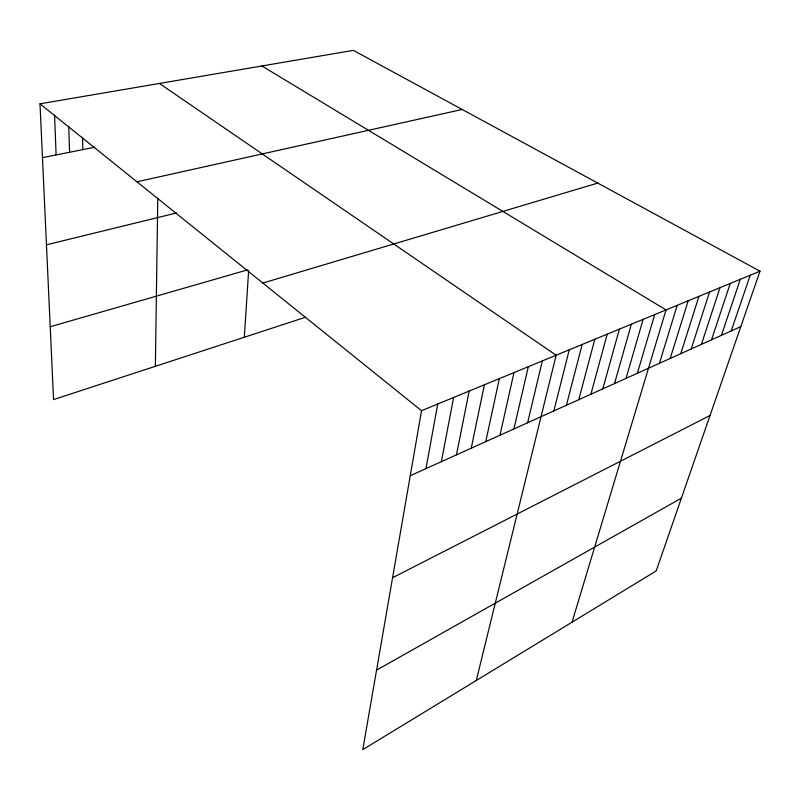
<?xml version="1.0" encoding="UTF-8"?>
<svg xmlns="http://www.w3.org/2000/svg" width="800" height="800" viewBox="0 0 800 800"><rect width="100%" height="100%" fill="white"/><g stroke="black" fill="none" stroke-linecap="round" stroke-linejoin="round"><path stroke-width="1.2" d="M155.38 366.3L157.77 198.1M244.32 337.24L248.64 270.66M760 271.19L421.52 410.7L362.79 749.63L656.19 570.94L760 271.19L353.36 50.37L40 103.82L53.55 399.58L305.48 317.25M425.97 468.61L437.74 404.01M441.36 461.67L453.62 397.47M456.45 454.86L469.17 391.06M471.24 448.19L484.4 384.78M485.74 441.65L499.33 378.63M499.97 435.23L513.96 372.6M513.92 428.94L528.3 366.69M527.61 422.77L542.35 360.9M476.29 680.5L556.13 355.22L159.4 83.45M553.84 410.93L569.26 349.81M566.41 405.27L582.14 344.5M578.76 399.7L594.79 339.29M590.89 394.22L607.2 334.17M602.81 388.85L619.39 329.14M614.52 383.56L631.37 324.21M626.04 378.37L643.13 319.36M637.35 373.26L654.69 314.6M572.04 622.19L666.04 309.92L261.9 65.97M659.43 363.31L677.2 305.32M670.19 358.45L688.17 300.8M680.77 353.68L698.95 296.35M691.19 348.98L709.55 291.98M701.43 344.36L719.98 287.69M711.51 339.81L730.23 283.46M721.43 335.34L740.32 279.31M731.2 330.93L750.24 275.22M376.56 670.14L681.39 498.16M392.58 577.71L710.02 415.49M410.26 475.7L740.81 326.6M262.84 283.06L597.76 183.09M50.22 326.74L247.62 269.86M46.46 244.81L176.45 212.99M136.95 181.8L462.19 109.47M42.47 157.65L94.72 147.26M40 103.82L421.52 410.7M54.57 115.11L56.11 154.94M68.74 126.28L69.57 152.26M82.53 137.33L82.83 149.63"/></g></svg>
